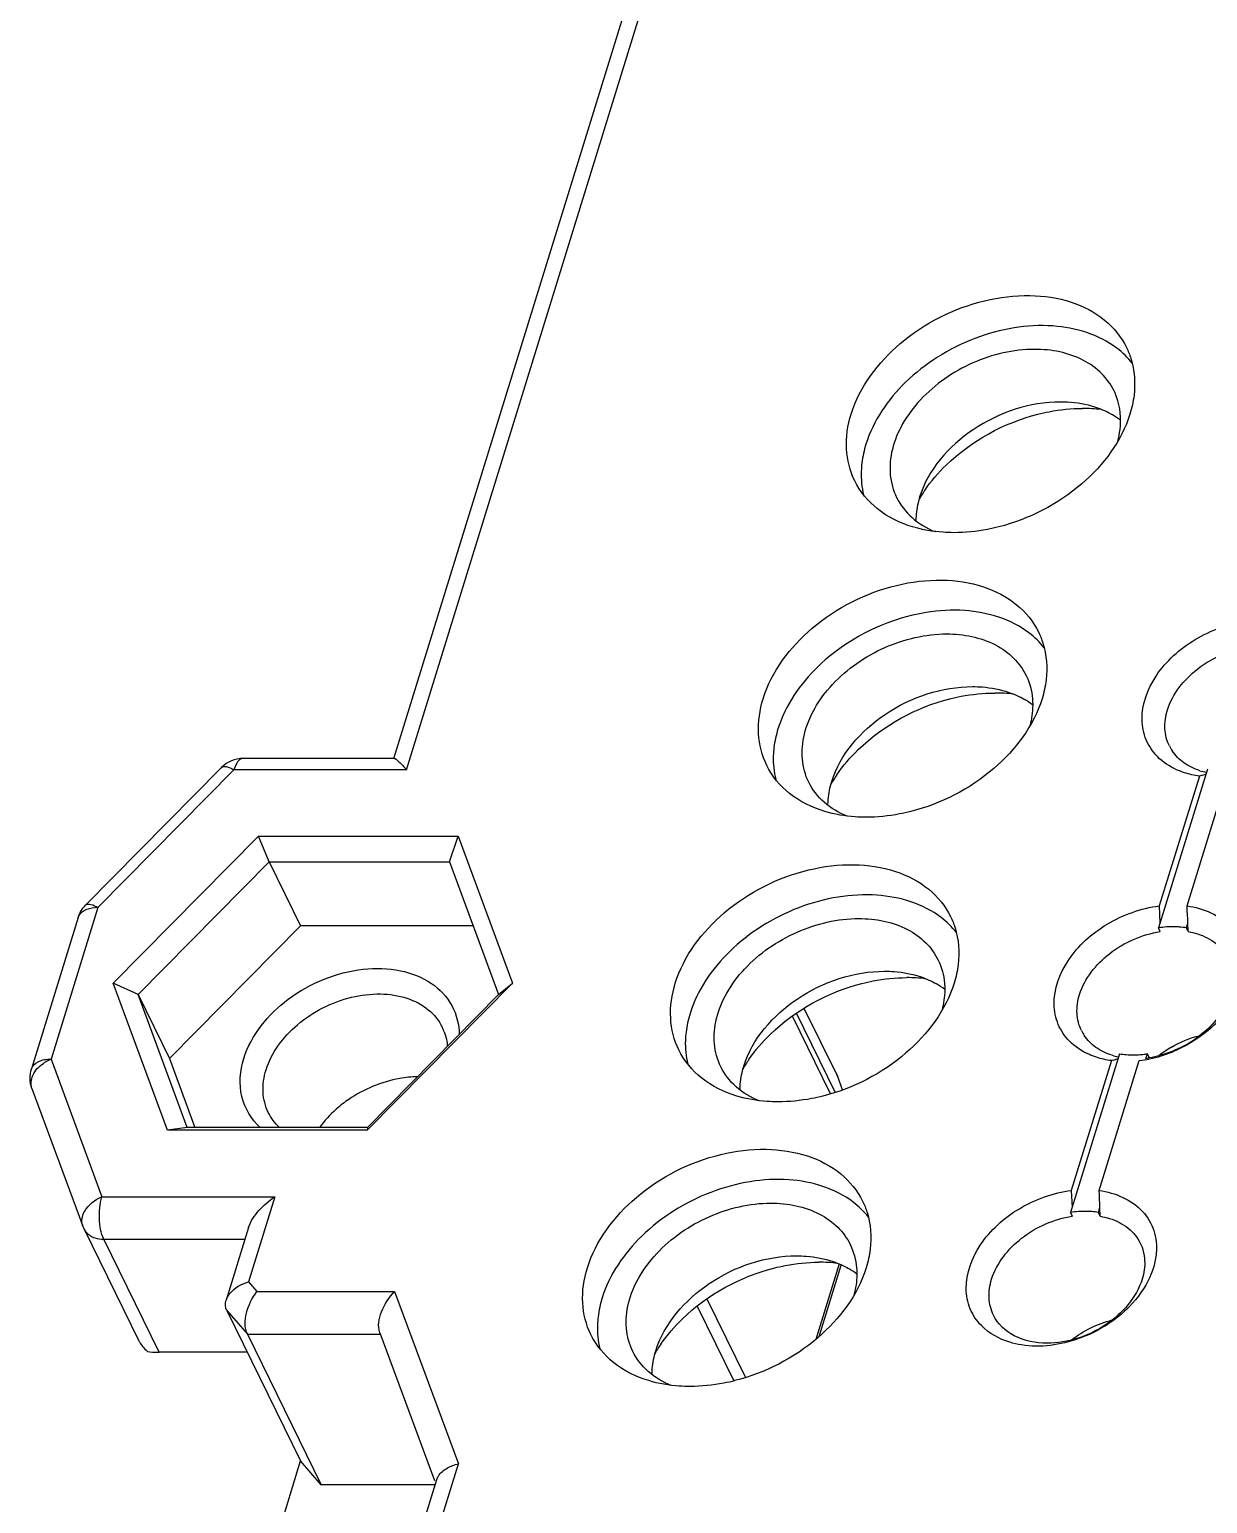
# Model space of a CAD drawing. Header units: millimetres. Extents: x 0 to 297, y 0 to 210.
# Drawn here: x 242.85 to 249.34, y 174.87 to 182.98 of the extents above; entities that cross this region are included whole.
import ezdxf

# ---------------------------------------------------------------- set-up
doc = ezdxf.new("R2010")
doc.units = ezdxf.units.MM
doc.header["$LTSCALE"] = 16.335
doc.layers.add('3_ALL_AXES', color=7, linetype='CONTINUOUS')
doc.layers.add('7_ALL_FEATURES', color=7, linetype='CONTINUOUS')

msp = doc.modelspace()

# ---------------------------------------------------------------- linework, layer by layer
at = {"layer": '3_ALL_AXES', "color": 7, "linetype": 'Continuous'}
for centre, radius, start, end in [((248.51488, 180.83887), 0.34637, 20.307006, 26.174518), ((248.60512, 180.49442), 0.42235, 52.62403, 59.98634), ((248.12099, 178.92777), 0.42235, 52.62403, 59.98634), ((247.63686, 177.36111), 0.42235, 52.62403, 59.98634), ((245.01125, 176.5057), 0.70827, 124.310584, 127.640659), ((247.15273, 175.79446), 0.42235, 52.62403, 59.98634)]:
    msp.add_arc(centre, radius, start, end, dxfattribs=at)
for points, knots in [([(247.37836, 180.86373), (247.42486, 181.0142), (247.63777, 181.29383), (248.02064, 181.48553), (248.35554, 181.52739), (248.58657, 181.49369), (248.77813, 181.39582), (248.86574, 181.28848), (248.89402, 181.23085)], [0, 0, 0, 0, 0.2518058, 0.5295383, 0.6634467, 0.7864616, 0.8973577, 1, 1, 1, 1]), ([(248.84161, 181.22607), (248.74261, 181.30169), (248.54121, 181.3614), (248.27072, 181.34505), (248.05463, 181.2862), (247.85153, 181.18419), (247.62534, 181.00868), (247.49957, 180.82698), (247.45971, 180.69797)], [0, 0, 0, 0, 0.2239052, 0.3517985, 0.4863583, 0.623162, 0.757313, 1, 1, 1, 1]), ([(248.38864, 181.22019), (248.27261, 181.22019), (248.03791, 181.16489), (247.79393, 180.9966), (247.65847, 180.81699), (247.59918, 180.67513), (247.58547, 180.53279), (247.60952, 180.44348), (247.62878, 180.40428)], [0, 0, 0, 0, 0.2703474, 0.5444834, 0.6724825, 0.7902691, 0.8982212, 1, 1, 1, 1]), ([(248.82573, 180.99166), (248.80844, 181.02683), (248.76018, 181.09328), (248.61796, 181.19417), (248.4804, 181.22019), (248.38864, 181.22019)], [0, 0, 0, 0, 0.2277333, 0.4667611, 1, 1, 1, 1]), ([(248.89402, 181.23085), (248.9037, 181.21114), (248.9372, 181.12762), (248.94378, 181.03437), (248.93567, 180.96708)], [0, 0, 0, 0, 0.2447347, 1, 1, 1, 1]), ([(248.84606, 180.71446), (248.85177, 180.73542), (248.86831, 180.81603), (248.86074, 180.90227), (248.83972, 180.95908)], [0, 0, 0, 0, 0.2639994, 1, 1, 1, 1]), ([(248.53099, 180.9301), (248.3626, 180.9301), (248.03576, 180.82285), (247.80205, 180.5582), (247.7556, 180.40788)], [0, 0, 0, 0, 0.5169772, 1, 1, 1, 1]), ([(248.73127, 180.89861), (248.71584, 180.90388), (248.65071, 180.92276), (248.58244, 180.9301), (248.53099, 180.9301)], [0, 0, 0, 0, 0.2405947, 1, 1, 1, 1]), ([(247.3978, 180.49661), (247.37126, 180.55069), (247.34025, 180.67573), (247.3593, 180.80204), (247.37836, 180.86373)], [0, 0, 0, 0, 0.4826445, 1, 1, 1, 1]), ([(248.91346, 180.86373), (248.86756, 180.7152), (248.65894, 180.43845), (248.35758, 180.28525), (248.19125, 180.24291)], [0, 0, 0, 0, 0.4752822, 1, 1, 1, 1]), ([(247.4375, 180.59462), (247.43568, 180.57958), (247.43103, 180.52085), (247.43667, 180.46119), (247.44719, 180.41873)], [0, 0, 0, 0, 0.2572876, 1, 1, 1, 1]), ([(247.71688, 180.24291), (247.64769, 180.26381), (247.51928, 180.32584), (247.42713, 180.43684), (247.3978, 180.49661)], [0, 0, 0, 0, 0.5204977, 1, 1, 1, 1]), ([(247.62878, 180.40428), (247.64926, 180.36263), (247.70987, 180.28458), (247.79454, 180.23504), (247.84051, 180.21656)], [0, 0, 0, 0, 0.4836911, 1, 1, 1, 1]), ([(247.7556, 180.40788), (247.75222, 180.39697), (247.74055, 180.35422), (247.73486, 180.30976), (247.73473, 180.27688)], [0, 0, 0, 0, 0.2579413, 1, 1, 1, 1]), ([(247.94419, 180.21096), (247.92432, 180.21096), (247.84769, 180.21351), (247.77124, 180.22648), (247.71688, 180.24291)], [0, 0, 0, 0, 0.259256, 1, 1, 1, 1]), ([(248.19125, 180.24291), (248.17063, 180.23766), (248.08947, 180.21953), (248.00607, 180.21096), (247.94419, 180.21096)], [0, 0, 0, 0, 0.2558791, 1, 1, 1, 1]), ([(246.89423, 179.29708), (246.94073, 179.44755), (247.15364, 179.72717), (247.53651, 179.91887), (247.87141, 179.96073), (248.10244, 179.92703), (248.294, 179.82916), (248.38161, 179.72183), (248.40989, 179.6642)], [0, 0, 0, 0, 0.2518058, 0.5295383, 0.6634467, 0.7864616, 0.8973577, 1, 1, 1, 1]), ([(248.35748, 179.65942), (248.25848, 179.73504), (248.05708, 179.79475), (247.78659, 179.7784), (247.57049, 179.71955), (247.3674, 179.61754), (247.14121, 179.44202), (247.01544, 179.26032), (246.97557, 179.13131)], [0, 0, 0, 0, 0.2239052, 0.3517985, 0.4863583, 0.623162, 0.757313, 1, 1, 1, 1]), ([(247.14465, 178.83763), (247.12538, 178.87683), (247.10134, 178.96614), (247.11505, 179.10847), (247.17433, 179.25034), (247.3098, 179.42995), (247.55378, 179.59824), (247.78848, 179.65353), (247.9045, 179.65353)], [0, 0, 0, 0, 0.1017788, 0.2097309, 0.3275175, 0.4555166, 0.7296526, 1, 1, 1, 1]), ([(247.9045, 179.65353), (247.99626, 179.65353), (248.13383, 179.62752), (248.27605, 179.52663), (248.32431, 179.46017), (248.3416, 179.425)], [0, 0, 0, 0, 0.5332389, 0.7722667, 1, 1, 1, 1]), ([(248.40989, 179.6642), (248.41957, 179.64448), (248.45307, 179.56097), (248.45964, 179.46771), (248.45154, 179.40042)], [0, 0, 0, 0, 0.2447347, 1, 1, 1, 1]), ([(247.27146, 178.84123), (247.31791, 178.99154), (247.55162, 179.2562), (247.87847, 179.36345), (248.04686, 179.36345)], [0, 0, 0, 0, 0.4830228, 1, 1, 1, 1]), ([(248.04686, 179.36345), (248.06445, 179.36345), (248.13214, 179.36093), (248.19968, 179.34817), (248.24714, 179.33195)], [0, 0, 0, 0, 0.2596445, 1, 1, 1, 1]), ([(246.91367, 178.92996), (246.88713, 178.98404), (246.85612, 179.10908), (246.87517, 179.23538), (246.89423, 179.29708)], [0, 0, 0, 0, 0.4826445, 1, 1, 1, 1]), ([(248.42933, 179.29708), (248.38343, 179.14854), (248.17481, 178.8718), (247.87345, 178.7186), (247.70712, 178.67625)], [0, 0, 0, 0, 0.4752822, 1, 1, 1, 1]), ([(248.37662, 179.29698), (248.37765, 179.28486), (248.37951, 179.23473), (248.37189, 179.18442), (248.36193, 179.1478)], [0, 0, 0, 0, 0.242712, 1, 1, 1, 1]), ([(246.95336, 179.02797), (246.95155, 179.01292), (246.94689, 178.9542), (246.95254, 178.89454), (246.96306, 178.85207)], [0, 0, 0, 0, 0.2572876, 1, 1, 1, 1]), ([(247.23275, 178.67625), (247.16356, 178.69716), (247.03514, 178.75918), (246.943, 178.87018), (246.91367, 178.92996)], [0, 0, 0, 0, 0.5204977, 1, 1, 1, 1]), ([(247.2506, 178.71023), (247.25064, 178.721), (247.25259, 178.7653), (247.26156, 178.80919), (247.27146, 178.84123)], [0, 0, 0, 0, 0.2430927, 1, 1, 1, 1]), ([(247.35637, 178.64991), (247.3104, 178.66839), (247.22574, 178.71793), (247.16513, 178.79597), (247.14465, 178.83763)], [0, 0, 0, 0, 0.5163089, 1, 1, 1, 1]), ([(247.46006, 178.64431), (247.44018, 178.64431), (247.36356, 178.64685), (247.28711, 178.65983), (247.23275, 178.67625)], [0, 0, 0, 0, 0.259256, 1, 1, 1, 1]), ([(247.70712, 178.67625), (247.6865, 178.671), (247.60534, 178.65287), (247.52194, 178.64431), (247.46006, 178.64431)], [0, 0, 0, 0, 0.2558791, 1, 1, 1, 1]), ([(246.4101, 177.73042), (246.4566, 177.8809), (246.6695, 178.16052), (247.05238, 178.35222), (247.38728, 178.39408), (247.61831, 178.36038), (247.80987, 178.26251), (247.89748, 178.15518), (247.92576, 178.09754)], [0, 0, 0, 0, 0.2518058, 0.5295383, 0.6634467, 0.7864616, 0.8973577, 1, 1, 1, 1]), ([(247.87334, 178.09277), (247.77434, 178.16839), (247.57295, 178.22809), (247.30246, 178.21174), (247.08636, 178.15289), (246.88327, 178.05088), (246.65707, 177.87537), (246.53131, 177.69367), (246.49144, 177.56466)], [0, 0, 0, 0, 0.2239052, 0.3517985, 0.4863583, 0.623162, 0.757313, 1, 1, 1, 1]), ([(246.66052, 177.27097), (246.64125, 177.31017), (246.6172, 177.39949), (246.63092, 177.54182), (246.6902, 177.68369), (246.82567, 177.8633), (247.06965, 178.03159), (247.30434, 178.08688), (247.42037, 178.08688)], [0, 0, 0, 0, 0.1017788, 0.2097309, 0.3275175, 0.4555166, 0.7296526, 1, 1, 1, 1]), ([(247.42037, 178.08688), (247.51213, 178.08688), (247.6497, 178.06086), (247.79191, 177.95997), (247.84018, 177.89352), (247.85747, 177.85835)], [0, 0, 0, 0, 0.5332389, 0.7722667, 1, 1, 1, 1]), ([(247.92576, 178.09754), (247.93543, 178.07783), (247.96893, 177.99431), (247.97551, 177.90106), (247.96741, 177.83377)], [0, 0, 0, 0, 0.2447347, 1, 1, 1, 1]), ([(246.78733, 177.27458), (246.83378, 177.42489), (247.06749, 177.68954), (247.39434, 177.79679), (247.56272, 177.79679)], [0, 0, 0, 0, 0.4830228, 1, 1, 1, 1]), ([(247.56272, 177.79679), (247.58031, 177.79679), (247.64801, 177.79427), (247.71554, 177.78152), (247.763, 177.7653)], [0, 0, 0, 0, 0.2596445, 1, 1, 1, 1]), ([(246.42954, 177.3633), (246.403, 177.41738), (246.37199, 177.54242), (246.39103, 177.66873), (246.4101, 177.73042)], [0, 0, 0, 0, 0.4826445, 1, 1, 1, 1]), ([(247.9452, 177.73042), (247.8993, 177.58189), (247.69068, 177.30515), (247.38932, 177.15194), (247.22299, 177.1096)], [0, 0, 0, 0, 0.4752822, 1, 1, 1, 1]), ([(247.89249, 177.73033), (247.89351, 177.71821), (247.89538, 177.66808), (247.88776, 177.61777), (247.8778, 177.58115)], [0, 0, 0, 0, 0.242712, 1, 1, 1, 1]), ([(246.46923, 177.46132), (246.46742, 177.44627), (246.46276, 177.38755), (246.46841, 177.32788), (246.47892, 177.28542)], [0, 0, 0, 0, 0.2572876, 1, 1, 1, 1]), ([(246.74861, 177.1096), (246.67943, 177.1305), (246.55101, 177.19253), (246.45887, 177.30353), (246.42954, 177.3633)], [0, 0, 0, 0, 0.5204977, 1, 1, 1, 1]), ([(246.87224, 177.08325), (246.82627, 177.10173), (246.7416, 177.15127), (246.68099, 177.22932), (246.66052, 177.27097)], [0, 0, 0, 0, 0.5163089, 1, 1, 1, 1]), ([(246.76647, 177.14358), (246.76651, 177.15435), (246.76845, 177.19864), (246.77743, 177.24253), (246.78733, 177.27458)], [0, 0, 0, 0, 0.2430927, 1, 1, 1, 1]), ([(244.98991, 177.21566), (244.95746, 177.21504), (244.82411, 177.20151), (244.69564, 177.14782), (244.61202, 177.09073)], [0, 0, 0, 0, 0.2427356, 1, 1, 1, 1]), ([(244.57871, 177.06655), (244.56641, 177.05706), (244.5198, 177.01854), (244.47828, 176.97367), (244.45192, 176.93726)], [0, 0, 0, 0, 0.2568065, 1, 1, 1, 1]), ([(246.97593, 177.07765), (246.95605, 177.07765), (246.87943, 177.0802), (246.80298, 177.09318), (246.74861, 177.1096)], [0, 0, 0, 0, 0.259256, 1, 1, 1, 1]), ([(247.22299, 177.1096), (247.20236, 177.10435), (247.1212, 177.08622), (247.0378, 177.07765), (246.97593, 177.07765)], [0, 0, 0, 0, 0.2558791, 1, 1, 1, 1]), ([(245.92596, 176.16377), (245.97246, 176.31424), (246.18537, 176.59387), (246.56824, 176.78556), (246.90315, 176.82742), (247.13418, 176.79372), (247.32574, 176.69586), (247.41334, 176.58852), (247.44163, 176.53089)], [0, 0, 0, 0, 0.2518058, 0.5295383, 0.6634467, 0.7864616, 0.8973577, 1, 1, 1, 1]), ([(247.38921, 176.52611), (247.29021, 176.60173), (247.08881, 176.66144), (246.81833, 176.64509), (246.60223, 176.58624), (246.39913, 176.48423), (246.17294, 176.30872), (246.04718, 176.12702), (246.00731, 175.99801)], [0, 0, 0, 0, 0.2239052, 0.3517985, 0.4863583, 0.623162, 0.757313, 1, 1, 1, 1]), ([(246.17639, 175.70432), (246.15712, 175.74352), (246.13307, 175.83283), (246.14679, 175.97517), (246.20607, 176.11703), (246.34154, 176.29664), (246.58551, 176.46493), (246.82021, 176.52023), (246.93624, 176.52023)], [0, 0, 0, 0, 0.1017788, 0.2097309, 0.3275175, 0.4555166, 0.7296526, 1, 1, 1, 1]), ([(246.93624, 176.52023), (247.028, 176.52023), (247.16557, 176.49421), (247.30778, 176.39332), (247.35605, 176.32686), (247.37333, 176.29169)], [0, 0, 0, 0, 0.5332389, 0.7722667, 1, 1, 1, 1]), ([(247.44163, 176.53089), (247.4513, 176.51117), (247.4848, 176.42766), (247.49138, 176.3344), (247.48328, 176.26711)], [0, 0, 0, 0, 0.2447347, 1, 1, 1, 1]), ([(245.9454, 175.79665), (245.91886, 175.85073), (245.88786, 175.97577), (245.9069, 176.10208), (245.92596, 176.16377)], [0, 0, 0, 0, 0.4826445, 1, 1, 1, 1]), ([(246.3032, 175.70792), (246.34965, 175.85823), (246.58336, 176.12289), (246.91021, 176.23014), (247.07859, 176.23014)], [0, 0, 0, 0, 0.4830228, 1, 1, 1, 1]), ([(247.46107, 176.16377), (247.41517, 176.01523), (247.20654, 175.73849), (246.90518, 175.58529), (246.73885, 175.54295)], [0, 0, 0, 0, 0.4752822, 1, 1, 1, 1]), ([(247.07859, 176.23014), (247.09618, 176.23014), (247.16387, 176.22762), (247.23141, 176.21487), (247.27887, 176.19865)], [0, 0, 0, 0, 0.2596445, 1, 1, 1, 1]), ([(247.40836, 176.16367), (247.40938, 176.15155), (247.41125, 176.10143), (247.40363, 176.05111), (247.39366, 176.01449)], [0, 0, 0, 0, 0.242712, 1, 1, 1, 1]), ([(245.9851, 175.89466), (245.98329, 175.87962), (245.97863, 175.82089), (245.98428, 175.76123), (245.99479, 175.71877)], [0, 0, 0, 0, 0.2572876, 1, 1, 1, 1]), ([(246.26448, 175.54295), (246.19529, 175.56385), (246.06688, 175.62587), (245.97474, 175.73688), (245.9454, 175.79665)], [0, 0, 0, 0, 0.5204977, 1, 1, 1, 1]), ([(246.38811, 175.5166), (246.34214, 175.53508), (246.25747, 175.58462), (246.19686, 175.66267), (246.17639, 175.70432)], [0, 0, 0, 0, 0.5163089, 1, 1, 1, 1]), ([(246.28233, 175.57692), (246.28238, 175.58769), (246.28432, 175.63199), (246.2933, 175.67588), (246.3032, 175.70792)], [0, 0, 0, 0, 0.2430927, 1, 1, 1, 1]), ([(246.49179, 175.511), (246.47192, 175.511), (246.3953, 175.51354), (246.31884, 175.52652), (246.26448, 175.54295)], [0, 0, 0, 0, 0.259256, 1, 1, 1, 1]), ([(246.73885, 175.54295), (246.71823, 175.5377), (246.63707, 175.51956), (246.55367, 175.511), (246.49179, 175.511)], [0, 0, 0, 0, 0.2558791, 1, 1, 1, 1])]:
    msp.add_open_spline(points, degree=3, knots=knots, dxfattribs=at)
for points in [[(248.92595, 181.1434), (248.90157, 181.17431), (248.87289, 181.20218), (248.84161, 181.22607)], [(248.93567, 180.96708), (248.93146, 180.93209), (248.92387, 180.8974), (248.91346, 180.86373)], [(248.81639, 180.86014), (248.78944, 180.87574), (248.76073, 180.88854), (248.73127, 180.89861)], [(247.45971, 180.69797), (247.4493, 180.6643), (247.44171, 180.62961), (247.4375, 180.59462)], [(248.44182, 179.57675), (248.41744, 179.60766), (248.38876, 179.63552), (248.35748, 179.65942)], [(248.3416, 179.425), (248.36111, 179.3853), (248.3729, 179.34107), (248.37662, 179.29698)], [(248.24714, 179.33195), (248.2766, 179.32189), (248.30531, 179.30908), (248.33225, 179.29348)], [(248.45154, 179.40042), (248.44733, 179.36544), (248.43973, 179.33074), (248.42933, 179.29708)], [(246.97557, 179.13131), (246.96517, 179.09765), (246.95758, 179.06295), (246.95336, 179.02797)], [(247.95769, 178.0101), (247.9333, 178.041), (247.90463, 178.06887), (247.87334, 178.09277)], [(247.85747, 177.85835), (247.87698, 177.81864), (247.88876, 177.77441), (247.89249, 177.73033)], [(247.96741, 177.83377), (247.9632, 177.79879), (247.9556, 177.76409), (247.9452, 177.73042)], [(247.763, 177.7653), (247.79247, 177.75523), (247.82118, 177.74243), (247.84812, 177.72683)], [(246.49144, 177.56466), (246.48104, 177.531), (246.47344, 177.4963), (246.46923, 177.46132)], [(247.47356, 176.44344), (247.44917, 176.47435), (247.4205, 176.50221), (247.38921, 176.52611)], [(247.37333, 176.29169), (247.39285, 176.25199), (247.40463, 176.20776), (247.40836, 176.16367)], [(247.48328, 176.26711), (247.47907, 176.23213), (247.47147, 176.19743), (247.46107, 176.16377)], [(247.27887, 176.19865), (247.30833, 176.18858), (247.33704, 176.17578), (247.36399, 176.16018)], [(246.00731, 175.99801), (245.99691, 175.96434), (245.98931, 175.92965), (245.9851, 175.89466)]]:
    msp.add_open_spline(points, degree=3, dxfattribs=at)
at = {"layer": '7_ALL_FEATURES', "color": 7, "linetype": 'Continuous'}
for p, q in [((244.93107, 178.90541), (247.55346, 187.39146)), ((247.44506, 187.33706), (244.85818, 178.96591)), ((244.86167, 178.96848), (244.03074, 178.96848)), ((243.91218, 178.91894), (243.16363, 178.16123)), ((243.9799, 178.90541), (243.23136, 178.1477)), ((244.93107, 178.90541), (243.9799, 178.90541)), ((249.34044, 178.90924), (249.0704, 178.03538)), ((249.29555, 178.87122), (249.07461, 178.15628)), ((249.22812, 178.15628), (249.44906, 178.87122)), ((249.30502, 178.87417), (249.29555, 178.87122)), ((243.31546, 177.73042), (244.1151, 178.53986)), ((244.17457, 178.39937), (244.1151, 178.53986)), ((244.1151, 178.53986), (245.2141, 178.53986)), ((245.16722, 178.39937), (245.2141, 178.53986)), ((245.2141, 178.53986), (245.51347, 177.73042)), ((243.45232, 177.66826), (244.17457, 178.39937)), ((244.17457, 178.39937), (244.34743, 178.04712)), ((244.17457, 178.39937), (245.16722, 178.39937)), ((245.16722, 178.39937), (245.43762, 177.66826)), ((243.23136, 178.1477), (242.97347, 177.31315)), ((249.07461, 178.15628), (249.0786, 178.06192)), ((249.22916, 178.13191), (249.22812, 178.15628)), ((249.23017, 178.10806), (249.22916, 178.13191)), ((243.12296, 178.0933), (242.86507, 177.25876)), ((244.34743, 178.04712), (243.62518, 177.31602)), ((245.2975, 178.04712), (244.34743, 178.04712)), ((249.08056, 178.01466), (249.0704, 178.03538)), ((249.22391, 178.03538), (249.23211, 178.06192)), ((249.23407, 178.01466), (249.22391, 178.03538)), ((249.23115, 178.08473), (249.23017, 178.10806)), ((249.23211, 178.06192), (249.23115, 178.08473)), ((249.23407, 178.01466), (249.23211, 178.06192)), ((243.61483, 176.92099), (243.31546, 177.73042)), ((243.45232, 177.66826), (243.31546, 177.73042)), ((245.51347, 177.73042), (244.71383, 176.92099)), ((245.43762, 177.66826), (245.51347, 177.73042)), ((243.72272, 176.93716), (243.45232, 177.66826)), ((243.45232, 177.66826), (243.62518, 177.31602)), ((245.43762, 177.66826), (244.71536, 176.93716)), ((247.26384, 177.12263), (247.05462, 177.54897)), ((247.2912, 177.13135), (247.07767, 177.56648)), ((247.30248, 177.22079), (247.12006, 177.59252)), ((242.97347, 177.31315), (243.2537, 176.55543)), ((243.62518, 177.31602), (243.7653, 176.93716)), ((248.85631, 177.34258), (248.58626, 176.46873)), ((248.81142, 177.30457), (248.59048, 176.58963)), ((248.74399, 176.58963), (248.96493, 177.30457)), ((248.82089, 177.30752), (248.81142, 177.30457)), ((249.00161, 177.31604), (249.00982, 177.34258)), ((249.01998, 177.32186), (249.00982, 177.34258)), ((249.01548, 177.32043), (249.01998, 177.32186)), ((247.30248, 177.22079), (247.3044, 177.21631)), ((247.33088, 177.144), (247.30248, 177.22079)), ((242.86799, 177.15174), (243.14823, 176.39402)), ((243.72272, 176.93716), (243.61483, 176.92099)), ((244.71383, 176.92099), (243.61483, 176.92099)), ((244.71536, 176.93716), (243.72272, 176.93716)), ((244.71536, 176.93716), (244.71383, 176.92099)), ((248.59048, 176.58963), (248.59446, 176.49527)), ((248.74503, 176.56526), (248.74399, 176.58963)), ((243.2537, 176.55543), (244.20488, 176.55543)), ((244.20488, 176.55543), (244.06021, 176.08729)), ((248.73977, 176.46873), (248.74798, 176.49527)), ((248.74604, 176.54141), (248.74503, 176.56526)), ((248.74702, 176.51808), (248.74604, 176.54141)), ((248.74798, 176.49527), (248.74702, 176.51808)), ((248.74994, 176.44801), (248.74798, 176.49527)), ((248.59643, 176.44801), (248.58626, 176.46873)), ((248.74994, 176.44801), (248.73977, 176.46873)), ((243.4601, 175.75652), (243.15492, 176.37841)), ((244.06098, 176.38615), (243.93711, 175.98531)), ((243.56924, 175.69967), (243.2642, 176.32128)), ((243.2642, 176.32128), (244.04093, 176.32128)), ((247.18515, 175.77191), (247.31344, 176.18705)), ((247.2021, 175.78611), (247.32334, 176.17843)), ((244.06021, 176.08729), (244.10708, 176.03322)), ((244.10708, 176.03322), (244.86491, 176.03322)), ((244.86491, 176.03322), (245.21584, 175.08435)), ((243.94083, 175.92961), (244.05399, 175.79906)), ((243.94083, 175.92961), (244.34755, 175.1008)), ((246.53144, 175.95265), (246.73304, 175.54184)), ((246.58445, 175.99293), (246.79628, 175.56126)), ((244.05399, 175.79906), (244.46072, 174.97025)), ((244.05399, 175.79906), (244.78678, 175.79906)), ((244.78351, 175.80669), (245.08406, 174.99405)), ((244.05367, 175.69967), (243.56924, 175.69967)), ((244.22652, 174.70914), (244.34755, 175.1008)), ((244.46072, 174.97025), (244.34755, 175.1008)), ((244.9147, 174.10988), (245.21584, 175.08435)), ((245.08899, 174.97025), (244.46072, 174.97025)), ((244.82057, 174.10165), (245.09793, 174.99917))]:
    msp.add_line(p, q, dxfattribs=at)
for centre, radius, start, end in [((248.65353, 180.04244), 0.85245, 83.122687, 90.057312), ((248.46274, 179.97424), 0.82592, 145.349444, 149.623426), ((248.1694, 178.47579), 0.85245, 83.122687, 90.057312), ((249.34241, 179.14087), 0.2362, 206.176753, 213.720264), ((247.97861, 178.40759), 0.82592, 145.349444, 149.623426), ((249.41281, 179.26425), 0.38082, 252.6088, 258.1748), ((246.65996, 187.36221), 8.89063, 287.308219, 287.492013), ((243.23124, 177.93175), 0.21595, 89.968786, 93.893528), ((249.15226, 177.60871), 0.43265, 80.468037, 85.401808), ((247.68526, 176.90914), 0.85245, 83.122687, 90.057312), ((244.87656, 177.36593), 0.27907, 20.282924, 26.124974), ((248.85828, 177.57422), 0.2362, 206.176753, 213.720264), ((249.44823, 176.85405), 0.60767, 120.278033, 127.919077), ((243.06207, 177.10299), 0.22804, 116.948148, 125.0116), ((243.067, 177.09372), 0.23853, 113.08752, 116.996853), ((247.49447, 176.84094), 0.82592, 145.349444, 149.623426), ((248.92868, 177.69759), 0.38082, 252.6088, 258.1748), ((246.17586, 185.79545), 8.89052, 287.308234, 287.492014), ((248.92795, 177.76926), 0.43265, 260.468037, 265.401808), ((248.93096, 177.80582), 0.46933, 265.393423, 270.026406), ((248.93093, 177.84136), 0.50488, 270.028414, 274.441397), ((248.88002, 177.97876), 0.67951, 277.177818, 281.991842), ((248.9288, 177.87064), 0.53423, 274.42522, 277.515189), ((248.92711, 177.88412), 0.54782, 277.506364, 278.683303), ((246.87089, 184.07592), 7.08772, 287.494918, 287.612455), ((248.93296, 177.88875), 0.57353, 278.727614, 284.782038), ((248.8671, 178.0379), 0.74005, 282.019269, 292.40751), ((247.22084, 177.1906), 0.08705, 20.295602, 26.132619), ((248.66813, 176.04206), 0.43265, 80.468037, 85.401808), ((247.20113, 175.34248), 0.85245, 83.122687, 90.057312), ((244.02711, 175.95736), 0.09424, 157.320559, 162.744601), ((247.01034, 175.27428), 0.82592, 145.349444, 149.623426)]:
    msp.add_arc(centre, radius, start, end, dxfattribs=at)
for major_axis, ratio, start_param, end_param in [((0.20538, -0.07632), 0.446952, -2.7010936, -2.251181), ((0.17854, 0.014), 0.1290048, -2.6405037, -2.1169049)]:
    msp.add_ellipse((243.66043, 175.72662), major_axis=major_axis, ratio=ratio, start_param=start_param, end_param=end_param, dxfattribs=at)
for points, knots in [([(248.40562, 180.86294), (248.42624, 180.86819), (248.5074, 180.88633), (248.5908, 180.89489), (248.65268, 180.89489)], [0, 0, 0, 0, 0.2558791, 1, 1, 1, 1]), ([(247.78331, 180.44384), (247.81797, 180.49404), (247.98363, 180.68667), (248.2195, 180.81556), (248.40562, 180.86294)], [0, 0, 0, 0, 0.2410713, 1, 1, 1, 1]), ([(249.06499, 178.97792), (249.03879, 179.00444), (248.9956, 179.06846), (248.96438, 179.22819), (249.04758, 179.44785), (249.26463, 179.64023), (249.45827, 179.71034), (249.55875, 179.72293)], [0, 0, 0, 0, 0.1040613, 0.2093208, 0.4433765, 0.7173037, 1, 1, 1, 1]), ([(249.11993, 179.23492), (249.14738, 179.32376), (249.27804, 179.48583), (249.46419, 179.56597), (249.5647, 179.58132)], [0, 0, 0, 0, 0.4776981, 1, 1, 1, 1]), ([(247.92149, 179.29629), (247.94211, 179.30154), (248.02327, 179.31967), (248.10667, 179.32824), (248.16854, 179.32824)], [0, 0, 0, 0, 0.2558791, 1, 1, 1, 1]), ([(247.29917, 178.87719), (247.33384, 178.92738), (247.4995, 179.12002), (247.73537, 179.24891), (247.92149, 179.29629)], [0, 0, 0, 0, 0.2410713, 1, 1, 1, 1]), ([(249.13043, 179.03667), (249.11609, 179.06587), (249.09935, 179.13339), (249.10963, 179.2016), (249.11993, 179.23492)], [0, 0, 0, 0, 0.4825653, 1, 1, 1, 1]), ([(243.91219, 178.91896), (243.91823, 178.92506), (243.94669, 178.92434), (243.96667, 178.91307), (243.9799, 178.90541)], [0, 0, 0, 0, 0.3597181, 1, 1, 1, 1]), ([(244.03074, 178.96848), (244.02572, 178.96848), (244.01086, 178.9635), (243.99258, 178.94015), (243.98391, 178.91839), (243.9799, 178.90541)], [0, 0, 0, 0, 0.1768123, 0.5220374, 1, 1, 1, 1]), ([(244.86165, 178.9685), (244.86565, 178.96846), (244.87542, 178.9618), (244.89893, 178.94194), (244.91758, 178.92098), (244.93107, 178.90541)], [0, 0, 0, 0, 0.1269666, 0.3466934, 1, 1, 1, 1]), ([(249.2129, 178.88983), (249.19846, 178.89449), (249.14452, 178.91491), (249.09487, 178.94767), (249.06499, 178.97792)], [0, 0, 0, 0, 0.2629884, 1, 1, 1, 1]), ([(243.12296, 178.0933), (243.12777, 178.10887), (243.15712, 178.13854), (243.1953, 178.14574), (243.21658, 178.1472)], [0, 0, 0, 0, 0.4330913, 1, 1, 1, 1]), ([(243.16365, 178.16124), (243.16407, 178.16167), (243.16499, 178.16249), (243.166, 178.16319), (243.16652, 178.16352)], [0, 0, 0, 0, 0.4967248, 1, 1, 1, 1]), ([(243.16652, 178.16352), (243.17378, 178.168), (243.19936, 178.16507), (243.219, 178.15485), (243.23136, 178.1477)], [0, 0, 0, 0, 0.3740565, 1, 1, 1, 1]), ([(248.58086, 177.41127), (248.55466, 177.43778), (248.51147, 177.50181), (248.48025, 177.66153), (248.56345, 177.8812), (248.7805, 178.07358), (248.97414, 178.14369), (249.07461, 178.15628)], [0, 0, 0, 0, 0.1040613, 0.2093208, 0.4433765, 0.7173037, 1, 1, 1, 1]), ([(249.22812, 178.15628), (249.31657, 178.14427), (249.45072, 178.08806), (249.53887, 177.93389), (249.546, 177.84836), (249.54187, 177.8064)], [0, 0, 0, 0, 0.5179279, 0.7553746, 1, 1, 1, 1]), ([(249.18695, 178.03996), (249.17749, 178.04073), (249.13859, 178.04266), (249.0995, 178.03983), (249.0704, 178.03538)], [0, 0, 0, 0, 0.2436785, 1, 1, 1, 1]), ([(248.6358, 177.66826), (248.66325, 177.75711), (248.79391, 177.91917), (248.98005, 177.99931), (249.08056, 178.01466)], [0, 0, 0, 0, 0.4776981, 1, 1, 1, 1]), ([(249.28569, 178.00234), (249.32226, 177.99086), (249.39008, 177.95732), (249.43866, 177.89825), (249.45425, 177.8665)], [0, 0, 0, 0, 0.5201071, 1, 1, 1, 1]), ([(244.03449, 177.31602), (244.07466, 177.446), (244.22133, 177.62227), (244.47142, 177.76097), (244.68504, 177.81706), (244.89184, 177.81218), (245.06954, 177.7445), (245.19265, 177.61524), (245.22015, 177.50266), (245.22092, 177.4477)], [0, 0, 0, 0, 0.258829, 0.4020903, 0.5428286, 0.6733535, 0.7898813, 0.8954364, 1, 1, 1, 1]), ([(246.81504, 177.31053), (246.84971, 177.36073), (247.01537, 177.55336), (247.25124, 177.68226), (247.43735, 177.72964)], [0, 0, 0, 0, 0.2410713, 1, 1, 1, 1]), ([(247.43735, 177.72964), (247.45797, 177.73489), (247.53913, 177.75302), (247.62253, 177.76159), (247.68441, 177.76159)], [0, 0, 0, 0, 0.2558791, 1, 1, 1, 1]), ([(244.1571, 177.25386), (244.18686, 177.35016), (244.32312, 177.52913), (244.56817, 177.6518), (244.7825, 177.67857), (244.93036, 177.65702), (245.05293, 177.59436), (245.10903, 177.5257), (245.12712, 177.48881)], [0, 0, 0, 0, 0.2518248, 0.5295535, 0.6634587, 0.7864715, 0.8973677, 1, 1, 1, 1]), ([(248.6463, 177.47002), (248.63196, 177.49921), (248.61521, 177.56674), (248.6255, 177.63494), (248.6358, 177.66826)], [0, 0, 0, 0, 0.4825653, 1, 1, 1, 1]), ([(249.46475, 177.66826), (249.44019, 177.58878), (249.32899, 177.44043), (249.16819, 177.35759), (249.07929, 177.3342)], [0, 0, 0, 0, 0.4750766, 1, 1, 1, 1]), ([(249.3888, 177.51191), (249.37212, 177.49525), (249.30063, 177.43098), (249.21622, 177.38131), (249.1492, 177.35372)], [0, 0, 0, 0, 0.2454262, 1, 1, 1, 1]), ([(248.72877, 177.32318), (248.71433, 177.32783), (248.66039, 177.34826), (248.61074, 177.38102), (248.58086, 177.41127)], [0, 0, 0, 0, 0.2629884, 1, 1, 1, 1]), ([(242.86509, 177.25881), (242.87044, 177.27608), (242.90572, 177.30819), (242.94916, 177.31315), (242.97347, 177.31315)], [0, 0, 0, 0, 0.4265647, 1, 1, 1, 1]), ([(244.12545, 176.93597), (244.07676, 176.98057), (244.00156, 177.10557), (244.01383, 177.24916), (244.03449, 177.31602)], [0, 0, 0, 0, 0.4854725, 1, 1, 1, 1]), ([(242.86799, 177.15174), (242.85972, 177.17412), (242.86727, 177.2334), (242.90708, 177.2728), (242.93123, 177.28976)], [0, 0, 0, 0, 0.4470747, 1, 1, 1, 1]), ([(244.16954, 177.0189), (244.15256, 177.05352), (244.13273, 177.13355), (244.1449, 177.21438), (244.1571, 177.25386)], [0, 0, 0, 0, 0.4827732, 1, 1, 1, 1]), ([(248.09532, 175.84608), (248.06935, 175.8727), (248.02664, 175.93686), (247.99642, 176.09649), (248.08011, 176.31543), (248.29698, 176.5072), (248.49023, 176.57706), (248.59048, 176.58963)], [0, 0, 0, 0, 0.1040003, 0.2092835, 0.4434999, 0.7174224, 1, 1, 1, 1]), ([(248.74399, 176.58963), (248.83168, 176.57771), (248.96449, 176.52249), (249.05341, 176.37087), (249.06168, 176.28637), (249.05821, 176.24487)], [0, 0, 0, 0, 0.5184752, 0.7559674, 1, 1, 1, 1]), ([(243.14557, 176.44323), (243.14816, 176.45473), (243.16885, 176.50446), (243.21574, 176.53925), (243.2537, 176.55543)], [0, 0, 0, 0, 0.2221649, 1, 1, 1, 1]), ([(243.2642, 176.32128), (243.24745, 176.35541), (243.23538, 176.43609), (243.24156, 176.51613), (243.2537, 176.55543)], [0, 0, 0, 0, 0.4803409, 1, 1, 1, 1]), ([(244.06092, 176.38615), (244.07164, 176.42097), (244.11583, 176.48489), (244.17291, 176.53391), (244.20488, 176.55543)], [0, 0, 0, 0, 0.4859433, 1, 1, 1, 1]), ([(248.15166, 176.10161), (248.17912, 176.19046), (248.30978, 176.35252), (248.49592, 176.43266), (248.59643, 176.44801)], [0, 0, 0, 0, 0.4776981, 1, 1, 1, 1]), ([(248.70281, 176.47331), (248.69336, 176.47408), (248.65446, 176.476), (248.61537, 176.47317), (248.58626, 176.46873)], [0, 0, 0, 0, 0.2436785, 1, 1, 1, 1]), ([(248.80156, 176.43569), (248.83813, 176.4242), (248.90594, 176.39067), (248.95452, 176.3316), (248.97012, 176.29985)], [0, 0, 0, 0, 0.5201071, 1, 1, 1, 1]), ([(243.15493, 176.37841), (243.1577, 176.37279), (243.1717, 176.35059), (243.19539, 176.33555), (243.21413, 176.32915)], [0, 0, 0, 0, 0.240459, 1, 1, 1, 1]), ([(248.97012, 176.29985), (248.98446, 176.27066), (249.0012, 176.20313), (248.99092, 176.13493), (248.98062, 176.10161)], [0, 0, 0, 0, 0.4825653, 1, 1, 1, 1]), ([(246.33091, 175.74388), (246.36558, 175.79407), (246.53123, 175.98671), (246.7671, 176.1156), (246.95322, 176.16298)], [0, 0, 0, 0, 0.2410713, 1, 1, 1, 1]), ([(246.95322, 176.16298), (246.97384, 176.16823), (247.055, 176.18637), (247.1384, 176.19493), (247.20028, 176.19493)], [0, 0, 0, 0, 0.2558791, 1, 1, 1, 1]), ([(249.044, 176.16969), (249.03833, 176.15034), (249.00829, 176.07007), (248.95683, 175.99876), (248.91128, 175.95194)], [0, 0, 0, 0, 0.2358892, 1, 1, 1, 1]), ([(243.94015, 175.99369), (243.94456, 176.00426), (243.97282, 176.04844), (244.02187, 176.07511), (244.06021, 176.08729)], [0, 0, 0, 0, 0.2216138, 1, 1, 1, 1]), ([(248.16216, 175.90336), (248.14783, 175.93258), (248.13111, 176.0001), (248.14137, 176.0683), (248.15166, 176.10161)], [0, 0, 0, 0, 0.4827732, 1, 1, 1, 1]), ([(248.98062, 176.10161), (248.94927, 176.00015), (248.7915, 175.82151), (248.57088, 175.74913), (248.45722, 175.74913)], [0, 0, 0, 0, 0.4830135, 1, 1, 1, 1]), ([(244.05399, 175.79906), (244.03712, 175.83344), (244.04313, 175.92355), (244.07955, 175.99863), (244.10708, 176.03322)], [0, 0, 0, 0, 0.4641793, 1, 1, 1, 1]), ([(244.78352, 175.80669), (244.77023, 175.84287), (244.78763, 175.93253), (244.83383, 176.00176), (244.86491, 176.03322)], [0, 0, 0, 0, 0.4656689, 1, 1, 1, 1]), ([(248.91128, 175.95194), (248.83422, 175.87275), (248.64474, 175.75378), (248.42082, 175.72307), (248.31647, 175.7395)], [0, 0, 0, 0, 0.5112388, 1, 1, 1, 1]), ([(248.31647, 175.7395), (248.29452, 175.74295), (248.214, 175.76089), (248.13747, 175.80285), (248.09532, 175.84608)], [0, 0, 0, 0, 0.2690077, 1, 1, 1, 1]), ([(248.45722, 175.74913), (248.39529, 175.74913), (248.27662, 175.77), (248.18574, 175.8553), (248.16216, 175.90336)], [0, 0, 0, 0, 0.5363707, 1, 1, 1, 1]), ([(245.09793, 174.99917), (245.09988, 175.00548), (245.11215, 175.03221), (245.13632, 175.05181), (245.15606, 175.06266)], [0, 0, 0, 0, 0.2265613, 1, 1, 1, 1])]:
    msp.add_open_spline(points, degree=3, knots=knots, dxfattribs=at)
for points in [[(249.2101, 178.94425), (249.18521, 178.96197), (249.16291, 178.98433), (249.14595, 179.00975)], [(244.03077, 178.96847), (243.98793, 178.96844), (243.94232, 178.9494), (243.9122, 178.91895)], [(249.25185, 178.91952), (249.23731, 178.92662), (249.22328, 178.93487), (249.2101, 178.94425)], [(249.29555, 178.87122), (249.26757, 178.87502), (249.23977, 178.88116), (249.2129, 178.88983)], [(249.29899, 178.90084), (249.28286, 178.9059), (249.26704, 178.91211), (249.25185, 178.91952)], [(243.12295, 178.09327), (243.13075, 178.1185), (243.14509, 178.14245), (243.16365, 178.16124)], [(249.23407, 178.01466), (249.25152, 178.01172), (249.26882, 178.00764), (249.28569, 178.00234)], [(245.13833, 177.46267), (245.14789, 177.43679), (245.15362, 177.40922), (245.15549, 177.38169)], [(248.72597, 177.3776), (248.70107, 177.39532), (248.67878, 177.41767), (248.66181, 177.44309)], [(249.14185, 177.37883), (249.19085, 177.40748), (249.24428, 177.42966), (249.29926, 177.44377)], [(248.76772, 177.35287), (248.75318, 177.35996), (248.73915, 177.36822), (248.72597, 177.3776)], [(248.81142, 177.30457), (248.78343, 177.30837), (248.75564, 177.3145), (248.72877, 177.32318)], [(248.81486, 177.33418), (248.79873, 177.33925), (248.7829, 177.34545), (248.76772, 177.35287)], [(242.86799, 177.15173), (242.8556, 177.18522), (242.85454, 177.2247), (242.86509, 177.25881)], [(247.3044, 177.21631), (247.30282, 177.22059), (247.3012, 177.22494), (247.29869, 177.22875)], [(244.23042, 176.93689), (244.20565, 176.96024), (244.18454, 176.98833), (244.16954, 177.0189)], [(243.14823, 176.39402), (243.14253, 176.40943), (243.14196, 176.4272), (243.14557, 176.44323)], [(248.74994, 176.44801), (248.76739, 176.44507), (248.78468, 176.44099), (248.80156, 176.43569)], [(243.15492, 176.37841), (243.15244, 176.38347), (243.14992, 176.38862), (243.14862, 176.39411)], [(243.21413, 176.32915), (243.23012, 176.32369), (243.2473, 176.32128), (243.2642, 176.32128)], [(249.05821, 176.24487), (249.05608, 176.21945), (249.05117, 176.19416), (249.044, 176.16969)], [(243.94083, 175.92961), (243.93263, 175.94632), (243.9316, 175.96754), (243.93711, 175.98531)], [(248.59161, 175.76752), (248.65708, 175.81839), (248.73462, 175.85642), (248.81492, 175.87707)], [(245.15606, 175.06266), (245.17464, 175.07287), (245.19511, 175.07994), (245.21584, 175.08435)]]:
    msp.add_open_spline(points, degree=3, dxfattribs=at)

doc.saveas('drawing.dxf')
